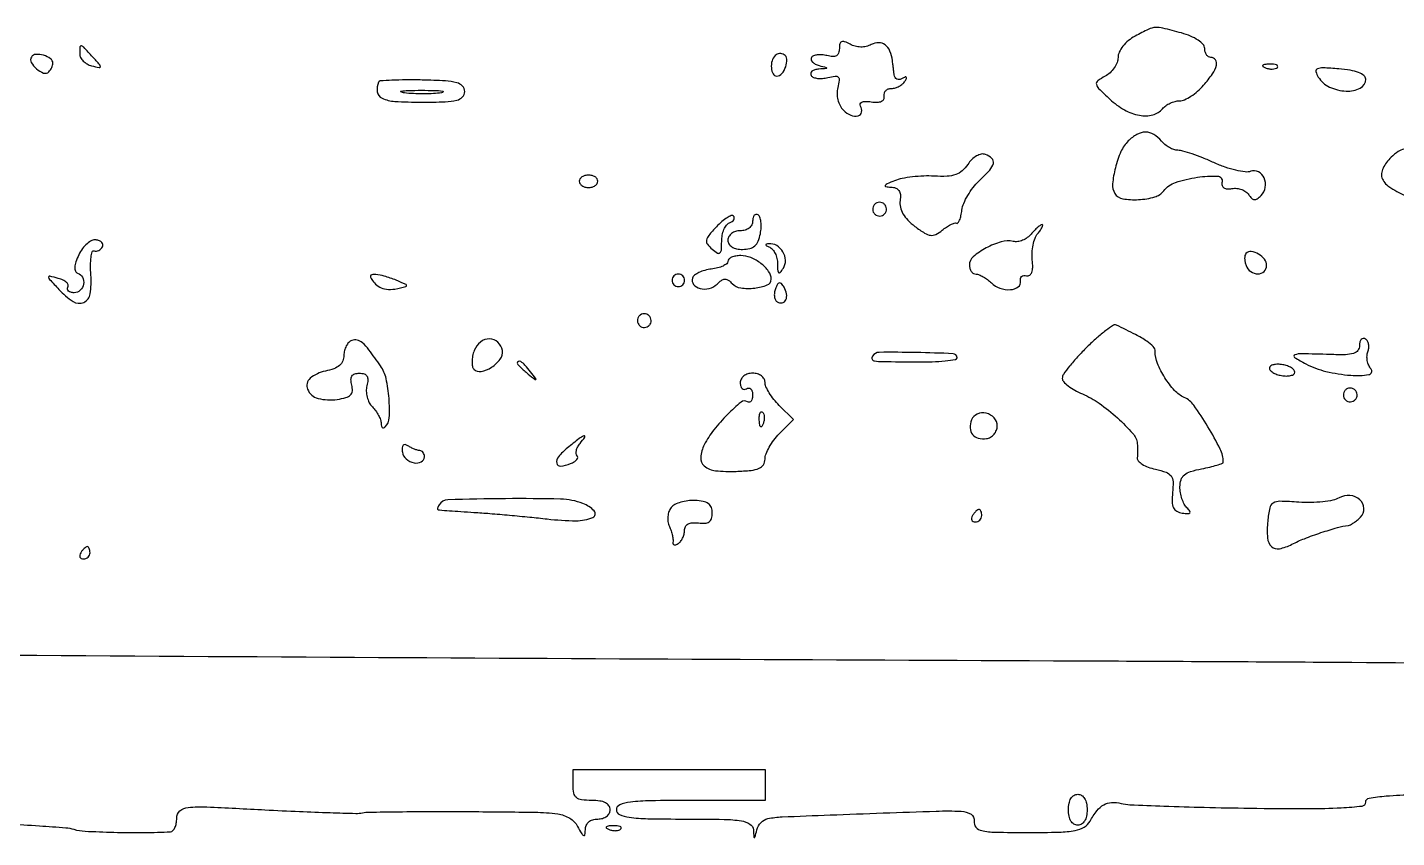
# Model space of a CAD drawing. Extents: x 0 to 5034, y 0 to 2560.
# Drawn here: x 3751.9 to 3973, y 324 to 454.9 of the extents above; entities that cross this region are included whole.
import ezdxf

# ---------------------------------------------------------------- set-up
doc = ezdxf.new("R2010")
doc.units = 0

msp = doc.modelspace()

# ---------------------------------------------------------------- linework, layer by layer
for points in [[(3930.75, 453.428025, 0.048643), (3929.686678, 452.709456, 0.050731), (3928.79865, 451.808057, 0.055926), (3928.197246, 450.858987, 0.113757), (3928, 450.003246, -0.092093), (3927.847428, 449.181914, -0.057601), (3927.392378, 448.312961, -0.05527), (3926.722591, 447.530412, -0.065358), (3925.931499, 446.963339, 0.032484), (3924.720877, 446.210497, 0.29528), (3924.503609, 445.658969, 0.149212), (3924.873588, 444.973951, 0.007966), (3926.681499, 443.243833, 0.05869), (3929.035895, 441.526358, 0.083923), (3931.463489, 440.652477, 0.106369), (3933.606576, 440.725064, 0.159398), (3935.178056, 441.714544, -0.066339), (3935.711009, 442.206667, -0.044478), (3936.430065, 442.622397, -0.044371), (3937.21404, 442.905576, -0.064575), (3937.942109, 443, 0.106165), (3938.744948, 443.17241, 0.037762), (3939.781244, 443.736609, 0.035422), (3940.86007, 444.54803, 0.034868), (3941.819665, 445.507606, 0.027925), (3943.243415, 447.342601, 0.086992), (3943.893871, 448.759088, 0.22068), (3943.740352, 449.615065, 0.244435), (3943, 450, -0.143799), (3942.618658, 450.111989, -0.09951), (3942.29375, 450.426818, -0.08394), (3942.074821, 450.897583, -0.067053), (3942, 451.452996, 0.191002), (3941.745164, 452.095761, 0.057289), (3940.925595, 452.788074, 0.047017), (3939.72027, 453.435644, 0.03205), (3938.25, 453.947419, 0.006659), (3935.243334, 454.73944, 0.078509), (3934.042863, 454.844817, 0.095415), (3932.94969, 454.554715, 0.011856)], [(3760.333333, 450.573047, 0.121805), (3760.477528, 449.989923, 0.074953), (3760.898914, 449.417359, 0.067721), (3761.522666, 448.941724, 0.065208), (3762.258713, 448.642596, 0.009756), (3763.475306, 448.349685, 0.441548), (3763.664631, 448.483379, 0.213849), (3763.568482, 448.797524, 0.0043), (3762.437059, 450.069549, 0.003713), (3761.001217, 451.632646, 0.14742), (3760.601568, 451.865547, 0.46146), (3760.376426, 451.701473, 0.019087)], [(3883, 451.433059, -0.082434), (3882.879729, 450.708521, -0.182531), (3882.528516, 450.283051, -0.14678), (3881.919604, 450.141665, -0.04815), (3881.000996, 450.289489, 0.042364), (3880.198178, 450.428207, 0.05212), (3879.438435, 450.414741, 0.061036), (3878.828469, 450.26302, 0.164334), (3878.488753, 449.981802, 0.205441), (3878.43607, 449.629237, 0.128779), (3878.643937, 449.260274, 0.086631), (3879.100335, 448.928375, 0.050233), (3879.737757, 448.691683, -0.002257), (3880.892344, 448.384937, -0.361541), (3880.96357, 448.283626, -0.369719), (3880.876754, 448.197491, -0.00229), (3879.690983, 448.116001, 0.051406), (3879.038026, 448.006095, 0.104465), (3878.577869, 447.767903, 0.16954), (3878.381346, 447.446703, 0.194075), (3878.441979, 447.09388, 0.163052), (3878.811175, 446.786702, 0.061442), (3879.471088, 446.619623, 0.05249), (3880.29223, 446.602902, 0.04284), (3881.158927, 446.751811, -0.029275), (3882.318821, 446.983609, -0.237162), (3882.817109, 446.814598, -0.234041), (3882.982776, 446.31176, -0.028567), (3882.746951, 445.14034, 0.066239), (3882.626031, 444.166164, 0.059496), (3882.755609, 443.156524, 0.060551), (3883.114905, 442.223124, 0.074385), (3883.669639, 441.473218, 0.09535), (3884.852751, 440.671992, 0.163352), (3886.02871, 440.576173, 0.295042), (3886.591121, 441.174518, 0.185645), (3886.407001, 442.150475, -0.215768), (3886.358958, 442.522139, -0.228899), (3886.607549, 442.790856, -0.097326), (3887.218829, 442.902216, -0.031435), (3888.140689, 442.831377, 0.038255), (3889.122311, 442.769384, 0.099662), (3889.810885, 442.917639, 0.169807), (3890.178171, 443.257846, 0.172852), (3890.25, 443.75, -0.116905), (3890.266848, 444.226311, -0.123907), (3890.496726, 444.632812, -0.114208), (3890.909968, 444.904822, -0.088911), (3891.440983, 445, 0.070406), (3892.045089, 445.085489, 0.052739), (3892.668275, 445.339137, 0.05336), (3893.216072, 445.712731, 0.078175), (3893.595492, 446.154508, 0.029004), (3893.843426, 446.613152, 0.315645), (3893.809017, 446.809017, 0.315645), (3893.613152, 446.843426, 0.029004), (3893.154508, 446.595492, -0.095433), (3892.702161, 446.423528, -0.151279), (3892.29422, 446.475736, -0.155717), (3891.995125, 446.746933, -0.102731), (3891.847686, 447.190983, 0.000485), (3891.780308, 447.765191, 0.000344), (3891.703654, 448.409226, 0.000347), (3891.62961, 449.024097, 0.000737), (3891.571255, 449.5, 0.068729), (3891.162014, 451.033879, 0.131603), (3890.386611, 452.033652, 0.163967), (3889.344509, 452.384068, 0.123304), (3888.163489, 452.087496, -0.064702), (3887.337719, 451.774623, -0.061731), (3886.44592, 451.676448, -0.061427), (3885.553047, 451.798961, -0.062869), (3884.724177, 452.134482, 0.03314), (3883.858597, 452.546165, 0.193373), (3883.363915, 452.544019, 0.247693), (3883.083122, 452.209847, 0.053352)], [(3752.543035, 450.069633, 0.269367), (3752.518775, 449.182228, 0.091316), (3753.363406, 448.139964, 0.093781), (3754.508009, 447.483672, 0.287284), (3755.342009, 447.675343, 0.047878), (3755.593848, 447.980654, 0.0376), (3755.806715, 448.353412, 0.03875), (3755.95262, 448.733824, 0.072321), (3756, 449.059678, 0.243814), (3755.616725, 449.798952, 0.082678), (3754.491654, 450.341344, 0.08299), (3753.254949, 450.488758, 0.247437)], [(3872.63948, 450.306147, 0.129546), (3872.135277, 449.441138, 0.086873), (3872.024079, 448.295693, 0.106073), (3872.304248, 447.34955, 0.274485), (3872.893011, 447, 0.223243), (3873.709738, 447.383783, 0.089221), (3874.332782, 448.48658, 0.092338), (3874.520017, 449.707762, 0.251406), (3874.095806, 450.440788, 0.085976), (3873.735573, 450.585524, 0.075821), (3873.331062, 450.609483, 0.077371), (3872.945359, 450.512383, 0.096382)], [(3951.8125, 448.316886, 0.051402), (3952.359369, 448.160852, 0.05415), (3952.916927, 448.123424, 0.060344), (3953.402231, 448.202593, 0.126455), (3953.729167, 448.395833, 0.296942), (3953.77538, 448.614691, 0.208169), (3953.592839, 448.799335, 0.077125), (3953.112848, 448.910055, 0.028489), (3952.416667, 448.921053, 0.018894), (3951.670344, 448.862007, 0.168741), (3951.37858, 448.720685, 0.470617), (3951.395823, 448.538436, 0.054073)], [(3960.337643, 446.830164, 0.144168), (3962.148987, 445.222247, 0.098892), (3964.83372, 444.558222, 0.127566), (3967.106264, 445.038886, 0.284471), (3968, 446.48264, 0.231835), (3967.716643, 447.060912, 0.073603), (3966.856453, 447.545021, 0.049283), (3965.493154, 447.918198, 0.02208), (3963.64716, 448.149306, 0.007935), (3961.109834, 448.313252, 0.107396), (3960.198937, 448.161277, 0.3738), (3959.966541, 447.71057, 0.079943)], [(3808.58889, 446, 0.142704), (3808.387311, 444.442406, 0.249951), (3809.148608, 443.429784, 0.094645), (3811.231605, 442.903346, 0.014706), (3815.5, 442.777778, 0.007496), (3819.363986, 442.835709, 0.052558), (3821.228504, 443.088963, 0.141697), (3822.146873, 443.616667, 0.194326), (3822.5, 444.490951, 0.192961), (3822.14918, 445.366147, 0.136563), (3821.229353, 445.913621, 0.052915), (3819.382432, 446.211104, 0.008091), (3815.653755, 446.352062, 0.006897), (3813.013633, 446.372687, 0.010953), (3810.754375, 446.309668, 0.005058), (3808.867459, 446.196491, 0.279068)], [(3818.767909, 444.285474, -0.024559), (3817.487453, 444.154945, -0.012695), (3815.878422, 444.111345, -0.01259), (3814.218327, 444.150328, -0.018638), (3812.767909, 444.275269, -0.069146), (3812.205163, 444.425738, -0.756877), (3812.222448, 444.564056, -0.031761), (3813.352754, 444.662864, -0.005499), (3815.5, 444.690131, -0.005888), (3817.655786, 444.668409, -0.025342), (3818.934948, 444.575472, -0.556092), (3819.000181, 444.434198, -0.212532)], [(3929.653143, 436.510286, 0.093082), (3928.475924, 434.788694, 0.041018), (3927.572999, 432.170961, 0.039624), (3927.122946, 429.564007, 0.162744), (3927.484921, 428.024399, 0.217462), (3928.75823, 427.173754, 0.054203), (3931.321512, 427.039291, 0.054104), (3933.925217, 427.470154, 0.164137), (3935.389757, 428.46667, -0.152427), (3937.263411, 429.805185, -0.042054), (3940.826859, 430.653587, -0.047427), (3944.059841, 430.831228, -0.464919), (3944.795001, 429.885004, 0.115089), (3944.805719, 429.33005, 0.186508), (3945.075417, 428.950075, 0.136445), (3945.610988, 428.77642, 0.053359), (3946.393521, 428.826795, -0.068657), (3947.178284, 428.853332, -0.062), (3947.970179, 428.670303, -0.065506), (3948.649481, 428.315092, -0.101495), (3949.10188, 427.835154, 0.054713), (3949.559327, 427.249245, 0.183602), (3949.993263, 427.047374, 0.170254), (3950.474076, 427.177861, 0.045812), (3951.091142, 427.691142, 0.154675), (3951.779136, 429.017571, 0.144431), (3951.602915, 430.538941, 0.173899), (3950.678496, 431.538126, 0.214789), (3949.424397, 431.609362, -0.123098), (3948.547296, 431.502317, -0.026874), (3947.037507, 431.772774, -0.026451), (3945.278092, 432.286101, -0.022677), (3943.48769, 433.005608, 0.01124), (3941.706531, 433.769152, 0.012965), (3939.974981, 434.414147, 0.012083), (3938.487477, 434.884872, 0.070697), (3937.677309, 435, -0.084046), (3937.038428, 435.108155, -0.043852), (3936.299976, 435.440625, -0.041984), (3935.58216, 435.926047, -0.049928), (3935, 436.5, 0.083806), (3933.767227, 437.561431, 0.136261), (3932.44554, 437.931173, 0.128037), (3931.062879, 437.574046, 0.069598)], [(3903.738616, 432.732855, -0.065652), (3902.831613, 431.692975, -0.096185), (3901.787396, 431.080242, -0.073995), (3900.389226, 430.809684, -0.025596), (3898.32759, 430.825673, 0.023838), (3896.623181, 430.844879, 0.019329), (3894.8, 430.707788, 0.019745), (3893.126428, 430.449389, 0.046929), (3891.919571, 430.093891, 0.008117), (3890.708517, 429.586872, 0.157781), (3890.4086, 429.320782, 0.534535), (3890.498494, 429.134533, 0.026102), (3891.312858, 429.063386, -0.080283), (3892.111669, 428.90547, -0.155109), (3892.619984, 428.508381, -0.133808), (3892.850835, 427.842744, -0.053463), (3892.812858, 426.87022, 0.093828), (3892.856017, 425.824636, 0.073433), (3893.27278, 424.765746, 0.061828), (3894.060682, 423.718623, 0.039519), (3895.203819, 422.709448, 0.019829), (3896.768394, 421.628493, 0.106655), (3897.734121, 421.273315, 0.153608), (3898.579737, 421.414046, 0.055802), (3899.607514, 422.089228, -0.025204), (3900.302062, 422.608867, -0.033692), (3900.983216, 423.003016, -0.035721), (3901.567095, 423.240162, -0.190994), (3901.903695, 423.218911, 0.353524), (3902.154127, 423.279964, 0.062935), (3902.414296, 423.727747, 0.044234), (3902.644999, 424.44247, 0.024509), (3902.804547, 425.345841, -0.067832), (3903.095299, 426.433285, -0.033056), (3903.737985, 427.721361, -0.03204), (3904.59609, 428.994811, -0.03992), (3905.554547, 430.051244, 0.018939), (3907.295271, 431.815326, 0.127062), (3907.86775, 432.893569, 0.271928), (3907.62787, 433.681026, 0.094701), (3906.580598, 434.330698, 0.144535), (3905.92775, 434.382595, 0.076254), (3905.160271, 434.09374, 0.064795), (3904.392166, 433.519948, 0.053465)], [(3972.092259, 433.871326, 0.046832), (3971.357869, 433.046025, 0.052372), (3970.820969, 432.12744, 0.059375), (3970.546092, 431.256376, 0.139258), (3970.606672, 430.582614, 0.152397), (3971.749943, 429.136211, 0.04177), (3974.307496, 427.68553, 0.041767), (3977.070403, 426.68016, 0.152536), (3978.911943, 426.748763, 0.069421), (3981.636666, 428.162416, 0.169146), (3982.930885, 429.981185, 0.325992), (3982.419819, 431.39478, 0.149505), (3980.440983, 432, -0.028568), (3979.492158, 432.054256, -0.059557), (3978.772813, 432.225127, -0.112605), (3978.387199, 432.475818, -0.343546), (3978.35562, 432.766389, 0.268553), (3978.36642, 433.140643, 0.072799), (3977.997914, 433.634328, 0.053151), (3977.341336, 434.163145, 0.032735), (3976.472765, 434.644872, 0.042087), (3975.166954, 435.131635, 0.112338), (3974.180257, 435.179973, 0.107527), (3973.243727, 434.796084, 0.036711)], [(3841, 430, 0.148195), (3841.115568, 429.618646, 0.098894), (3841.440625, 429.29375, 0.082425), (3841.926543, 429.074694, 0.064853), (3842.5, 429, 0.064853), (3843.073457, 429.074694, 0.082425), (3843.559375, 429.29375, 0.098894), (3843.884432, 429.618646, 0.148195), (3844, 430, 0.148195), (3843.884432, 430.381354, 0.098894), (3843.559375, 430.70625, 0.082425), (3843.073457, 430.925306, 0.064853), (3842.5, 431, 0.064853), (3841.926543, 430.925306, 0.082425), (3841.440625, 430.70625, 0.098894), (3841.115568, 430.381354, 0.148195)], [(3869, 423.559017, -0.12119), (3868.849885, 422.948774, -0.106973), (3868.429285, 422.444877, -0.093907), (3867.785022, 422.113668, -0.072022), (3867, 422, 0.072314), (3866.230589, 421.888136, 0.08892), (3865.583333, 421.5625, 0.10214), (3865.153209, 421.075754, 0.130775), (3865, 420.5, 0.13808), (3865.172126, 419.888602, 0.115567), (3865.647237, 419.407337, 0.089077), (3866.404399, 419.10137, 0.051633), (3867.383423, 419, 0.061068), (3868.531378, 419.140731, 0.120086), (3869.341038, 419.565338, 0.113886), (3869.891259, 420.332842, 0.05162), (3870.249313, 421.523867, 0.034573), (3870.370306, 422.529283, 0.043863), (3870.335701, 423.463549, 0.0501), (3870.16624, 424.204612, 0.174824), (3869.865891, 424.582884, 0.169554), (3869.537934, 424.655417, 0.189871), (3869.254355, 424.502872, 0.120385), (3869.062516, 424.117973, 0.055748)], [(3888.552786, 426.08541, 0.099038), (3888.401684, 425.679226, 0.097945), (3888.417584, 425.244476, 0.097945), (3888.597789, 424.848514, 0.099038), (3888.91459, 424.552786, 0.099038), (3889.320774, 424.401684, 0.097945), (3889.755524, 424.417584, 0.097945), (3890.151486, 424.597789, 0.099038), (3890.447214, 424.91459, 0.099038), (3890.598316, 425.320774, 0.097945), (3890.582416, 425.755524, 0.097945), (3890.402211, 426.151486, 0.099038), (3890.08541, 426.447214, 0.099038), (3889.679226, 426.598316, 0.097945), (3889.244476, 426.582416, 0.097945), (3888.848514, 426.402211, 0.099038)], [(3863.137298, 422.646148, 0.016852), (3861.923518, 421.2636, 0.126554), (3861.559363, 420.479981, 0.209807), (3861.714835, 419.817072, 0.05859), (3862.466689, 419.027646, 0.032506), (3863.312239, 418.41407, 0.323961), (3863.724324, 418.440411, 0.207127), (3863.955568, 418.893513, 0.015857), (3864, 420.294222, -0.045968), (3864.092539, 421.298666, -0.053242), (3864.367188, 422.218608, -0.061183), (3864.770795, 422.925616, -0.147771), (3865.25, 423.279762, 0.059783), (3865.686023, 423.49712, 0.108675), (3865.962617, 423.780985, 0.156133), (3866.038371, 424.082491, 0.171048), (3865.92061, 424.359152, 0.303255), (3865.552371, 424.44953, 0.050919), (3864.864014, 424.117054, 0.0411), (3864.02389, 423.499525, 0.025153)], [(3913.964406, 421.457111, -0.065795), (3913.356265, 420.894339, -0.056687), (3912.592425, 420.475048, -0.059325), (3911.795691, 420.254329, -0.094757), (3911.091961, 420.280527, 0.127438), (3909.145828, 420.227288, 0.052977), (3906.692501, 419.228245, 0.053048), (3904.619717, 417.81454, 0.220009), (3904, 416.47432, 0.07099), (3904.080402, 415.910888, 0.086453), (3904.314732, 415.433081, 0.100281), (3904.662851, 415.113642, 0.13648), (3905.071429, 415, -0.094692), (3905.580926, 414.902636, -0.034906), (3906.243399, 414.584726, -0.033076), (3906.936528, 414.127296, -0.033997), (3907.556556, 413.586301, 0.114918), (3908.940967, 412.724953, 0.09802), (3910.648807, 412.497645, 0.143358), (3911.900525, 412.951543, 0.29795), (3912.25, 413.882837, -0.112764), (3912.251796, 414.288735, -0.156757), (3912.437411, 414.598396, -0.142701), (3912.78504, 414.7605, -0.088213), (3913.239059, 414.75, 0.198744), (3913.739212, 414.847893, 0.161056), (3914.079695, 415.281413, 0.085451), (3914.225207, 416.100044, 0.029569), (3914.160555, 417.302946, -0.042485), (3914.127646, 418.482326, -0.036996), (3914.289055, 419.707598, -0.038762), (3914.605602, 420.798463, -0.083396), (3915.043941, 421.552946, 0.019325), (3915.47003, 422.108718, 0.04111), (3915.745236, 422.574928, 0.075652), (3915.841899, 422.887335, 0.458575), (3915.744889, 423, 0.157987), (3915.478247, 422.913591, 0.021819), (3915.015622, 422.546776, 0.023242), (3914.491315, 422.047945, 0.017775)], [(3760.196453, 418.136535, 0.02572), (3759.722063, 416.980835, 0.066332), (3759.538258, 416.099519, 0.114654), (3759.63203, 415.500066, 0.219833), (3759.979352, 415.173549, -0.192836), (3760.786633, 414.489788, -0.165255), (3760.964613, 413.383449, -0.163957), (3760.431596, 412.391481, -0.19043), (3759.440983, 412, -0.057279), (3758.88311, 412.064119, -0.123316), (3758.500835, 412.260354, -0.190626), (3758.351835, 412.550501, -0.164268), (3758.429736, 412.88631, 0.229328), (3758.469008, 413.267308, 0.119833), (3758.19877, 413.673832, 0.078105), (3757.640295, 414.047519, 0.044536), (3756.874263, 414.32263, 0.009085), (3755.492958, 414.657158, 0.495871), (3755.315304, 414.507146, 0.174723), (3755.463683, 414.153316, 0.00279), (3756.965648, 412.536566, 0.057534), (3759.275907, 410.584069, 0.2579), (3760.978888, 410.444238, 0.254031), (3762.022104, 411.815429, 0.05629), (3762.145431, 414.8676, -0.018152), (3762.088677, 416.453235, -0.033339), (3762.175373, 417.74189, -0.041897), (3762.369789, 418.621315, -0.420211), (3762.671645, 418.776118, 0.10929), (3763.025839, 418.739136, 0.082256), (3763.403546, 418.846857, 0.077404), (3763.746626, 419.079793, 0.078895), (3764, 419.404671, 0.164048), (3764.065722, 419.766448, 0.149906), (3763.902836, 420.109683, 0.108772), (3763.51679, 420.381466, 0.062832), (3762.967101, 420.534323, 0.150635), (3762.28981, 420.429678, 0.065359), (3761.520903, 419.922778, 0.056284), (3760.783516, 419.123215, 0.047932)], [(3865, 417.066422, -0.229158), (3864.815753, 416.685525, -0.058135), (3864.214841, 416.314134, -0.047385), (3863.350747, 416.005802, -0.032564), (3862.327119, 415.816422, 0.037119), (3861.276994, 415.612243, 0.044206), (3860.33089, 415.261954, 0.049824), (3859.611707, 414.828392, 0.154189), (3859.284855, 414.373207, 0.251907), (3859.468181, 413.346914, 0.16599), (3860.499759, 412.683512, 0.122082), (3861.996374, 412.684163, 0.136336), (3863.249512, 413.392369, -0.042236), (3863.960296, 413.992241, -0.146869), (3864.523731, 414.182026, -0.160938), (3865.066763, 414.022404, -0.053653), (3865.701992, 413.473935, 0.17476), (3867.069991, 412.773159, 0.060143), (3869.327472, 412.756808, 0.06415), (3871.361841, 413.256859, 0.309788), (3872, 414.188006, 0.16024), (3871.586888, 415.443947, 0.069335), (3870.341945, 416.71758, 0.06592), (3868.695445, 417.674986, 0.099082), (3867.071429, 418, 0.043127), (3866.278431, 417.931473, 0.062839), (3865.608482, 417.725762, 0.082443), (3865.154769, 417.423325, 0.207488)], [(3871.75, 419.337719, -0.124997), (3872.229818, 418.986233, -0.061944), (3872.637311, 418.345038, -0.055672), (3872.916578, 417.532813, -0.053268), (3873.015313, 416.666667, 0.012037), (3873.050397, 415.540365, 0.222774), (3873.215012, 415.234402, 0.407904), (3873.4684, 415.269025, 0.024116), (3873.95811, 415.966462, 0.153659), (3874.294316, 417.235313, 0.122259), (3873.888181, 418.600148, 0.122875), (3872.893292, 419.611768, 0.156027), (3871.627555, 419.921053, 0.038264), (3871.212084, 419.859793, 0.409541), (3871.128562, 419.729631, 0.227742), (3871.258149, 419.560836, 0.021172)], [(3948.666667, 418.333333, 0.144015), (3948.501764, 418.031003, 0.054566), (3948.451219, 417.547916, 0.048251), (3948.50911, 416.977847, 0.042219), (3948.67589, 416.402234, 0.146107), (3949.439177, 415.411751, 0.156585), (3950.599389, 415.035721, 0.194016), (3951.589618, 415.431801, 0.20454), (3952, 416.393011, 0.166945), (3951.654412, 417.3992, 0.095783), (3950.677776, 418.252558, 0.104344), (3949.524198, 418.633838, 0.228002)], [(3807.921243, 413.594896, 0.098301), (3808.778447, 412.898727, 0.09234), (3809.855688, 412.563172, 0.069717), (3811.231728, 412.592619, 0.031251), (3813, 412.993774, 0.680986), (3813.027711, 413.302469, 0.02161), (3811.433121, 414.017268, 0.021035), (3809.512929, 414.688169, 0.060801), (3808.127555, 414.929715, 0.048922), (3807.494745, 414.900205, 0.329471), (3807.284809, 414.692146, 0.192893), (3807.37192, 414.316309, 0.020969)], [(3856, 414, 0.099038), (3856.076342, 413.618362, 0.097945), (3856.29375, 413.29375, 0.097945), (3856.618362, 413.076342, 0.099038), (3857, 413, 0.099038), (3857.381638, 413.076342, 0.097945), (3857.70625, 413.29375, 0.097945), (3857.923658, 413.618362, 0.099038), (3858, 414, 0.099038), (3857.923658, 414.381638, 0.097945), (3857.70625, 414.70625, 0.097945), (3857.381638, 414.923658, 0.099038), (3857, 415, 0.099038), (3856.618362, 414.923658, 0.097945), (3856.29375, 414.70625, 0.097945), (3856.076342, 414.381638, 0.099038)], [(3872.682837, 412.615871, 0.058511), (3872.521214, 411.981629, 0.067768), (3872.522896, 411.358823, 0.078711), (3872.680128, 410.841624, 0.142196), (3872.974576, 410.515713, 0.191013), (3873.771326, 410.37394, 0.23802), (3874.353794, 410.834197, 0.152732), (3874.482104, 411.803525, 0.095806), (3874.07318, 412.881592, 0.03936), (3873.644526, 413.466726, 0.268353), (3873.319611, 413.580022, 0.227867), (3873.0198, 413.35823, 0.029854)], [(3850.552786, 408.08541, 0.099038), (3850.401684, 407.679226, 0.097945), (3850.417584, 407.244476, 0.097945), (3850.597789, 406.848514, 0.099038), (3850.91459, 406.552786, 0.099038), (3851.320774, 406.401684, 0.097945), (3851.755524, 406.417584, 0.097945), (3852.151486, 406.597789, 0.099038), (3852.447214, 406.91459, 0.099038), (3852.598316, 407.320774, 0.097945), (3852.582416, 407.755524, 0.097945), (3852.402211, 408.151486, 0.099038), (3852.08541, 408.447214, 0.099038), (3851.679226, 408.598316, 0.097945), (3851.244476, 408.582416, 0.097945), (3850.848514, 408.402211, 0.099038)], [(3922.988763, 403.221955, 0.013544), (3921.461067, 401.641059, 0.018232), (3920.171699, 400.124909, 0.015463), (3919.20212, 398.815447, 0.15278), (3919, 398.169413, 0.18985), (3919.208706, 397.639566, 0.040409), (3919.954688, 396.959029, 0.036918), (3921.005627, 396.262986, 0.027844), (3922.25, 395.65342, -0.054067), (3924.959001, 394.14573, -0.030144), (3927.907418, 391.780148, -0.026871), (3930.3794, 389.284538, -0.156489), (3931.118483, 387.613636, -0.018569), (3931.153697, 387.103058, -0.010605), (3931.1602, 386.484855, -0.010582), (3931.140346, 385.86175, -0.017244), (3931.094121, 385.334806, 0.223588), (3931.257129, 384.839525, 0.063542), (3931.90089, 384.312534, 0.050773), (3932.868387, 383.836058, 0.035003), (3934.041161, 383.49096, -0.030595), (3935.7555, 383.002863, -0.149569), (3936.55761, 382.411272, -0.153651), (3936.879709, 381.481418, -0.032833), (3936.815523, 379.752063, 0.028676), (3936.74564, 378.214034, 0.107071), (3936.96066, 377.27569, 0.158916), (3937.486596, 376.715404, 0.089181), (3938.380699, 376.415211, 0.019839), (3939.279626, 376.319242, 0.233321), (3939.595571, 376.449761, 0.356511), (3939.605398, 376.725141, 0.034048), (3939.130699, 377.269301, -0.077783), (3938.69692, 377.864058, -0.038155), (3938.332143, 378.730172, -0.036672), (3938.08335, 379.708468, -0.043959), (3938, 380.654687, -0.078509), (3938.181384, 381.802754, -0.141833), (3938.710885, 382.584787, -0.100091), (3939.725132, 383.131409, -0.027345), (3941.5, 383.565978, 0.011476), (3942.841617, 383.849686, 0.018304), (3943.971875, 384.160004, 0.012723), (3944.859415, 384.46401, 0.313546), (3945, 384.666155, 0.116998), (3944.507867, 386.740534, 0.019348), (3942.506862, 390.363929, 0.018597), (3940.238505, 393.822803, 0.132101), (3938.706135, 395.088759, -0.100201), (3937.126855, 396.23428, -0.044935), (3935.560411, 398.279014, -0.044915), (3934.379473, 400.58022, -0.096389), (3934, 402.530385, 0.195011), (3933.691527, 403.29122, 0.051382), (3932.664746, 404.152121, 0.030089), (3930.847698, 405.228792, 0.007418), (3927.738763, 406.768806, 0.261707), (3927.259742, 406.736738, 0.015654), (3926.02944, 405.876705, 0.020239), (3924.572463, 404.69401, 0.013273)], [(3804.25, 404.301633, 0.118089), (3803.771724, 403.97894, 0.066016), (3803.367188, 403.400532, 0.060078), (3803.093123, 402.669016, 0.059684), (3803, 401.891667, -0.101586), (3802.813225, 400.981863, -0.11626), (3802.286481, 400.269102, -0.088285), (3801.366696, 399.734172, -0.038333), (3800, 399.35, 0.125534), (3797.561351, 398.180537, 0.328116), (3797.125773, 396.398937, 0.235776), (3798.818238, 394.934209, 0.099331), (3801.904633, 394.772695, 0.030506), (3803.320411, 395.069609, 0.128161), (3804.067107, 395.499768, 0.185515), (3804.358607, 396.14153, 0.078982), (3804.264626, 397.096072, -0.054626), (3804.13648, 397.963713, -0.154476), (3804.297362, 398.547198, -0.175706), (3804.745741, 398.886197, -0.075016), (3805.5, 399, -0.07538), (3806.26965, 398.883304, -0.184867), (3806.712294, 398.53509, -0.152515), (3806.858984, 397.924925, -0.047288), (3806.705651, 396.982409, 0.072758), (3806.608398, 396.106026, 0.05441), (3806.7475, 395.14301, 0.054902), (3807.08821, 394.242916, 0.078623), (3807.589019, 393.553838, -0.038934), (3808.128968, 392.922549, -0.035097), (3808.585524, 392.193642, -0.036874), (3808.900753, 391.479518, -0.085704), (3809, 390.904762, 0.05412), (3809.046588, 390.475611, 0.162894), (3809.195833, 390.22619, 0.25729), (3809.413581, 390.180923, 0.122282), (3809.666667, 390.333333, 0.18552), (3810.323087, 391.809069, 0.031948), (3810.285001, 394.927035, 0.034873), (3809.815882, 398.12161, 0.09928), (3808.916667, 400.171237, 0.007133), (3807.024098, 402.791013, 0.051647), (3805.97376, 403.934232, 0.126187), (3805.138508, 404.362161, 0.146248)], [(3824.042868, 402.670559, 0.041314), (3823.782058, 401.777777, 0.046649), (3823.685442, 400.890076, 0.052347), (3823.753235, 400.133923, 0.14041), (3823.99712, 399.657359, 0.259353), (3825.175572, 399.278221, 0.096063), (3826.845838, 399.960491, 0.08901), (3828.233438, 401.271139, 0.198052), (3828.580044, 402.655586, 0.167216), (3827.879388, 404.011022, 0.19207), (3826.535285, 404.552271, 0.169292), (3825.052672, 404.040951, 0.134931)], [(3967, 403.484878, -0.162717), (3966.736245, 402.695864, -0.157644), (3966.047832, 402.211773, -0.07028), (3964.712367, 401.996494, -0.013451), (3962.25, 402.014722, 0.002743), (3957.614849, 402.148324, 0.097488), (3956.557845, 401.965758, 0.61724), (3956.516929, 401.555492, 0.020864), (3958.32624, 400.513589, 0.061788), (3961.57502, 399.300606, 0.038672), (3965.589706, 398.666663, 0.057927), (3968.50983, 398.773054, 0.583025), (3968.853129, 399.676968, -0.07264), (3968.483384, 400.283165, -0.055453), (3968.259492, 401.02833, -0.056173), (3968.206774, 401.792712, -0.080936), (3968.34445, 402.45524, 0.066144), (3968.490109, 403.065469, 0.071976), (3968.464822, 403.67461, 0.080917), (3968.278798, 404.189531, 0.127958), (3967.956326, 404.526992, 0.157764), (3967.59382, 404.615944, 0.191277), (3967.280921, 404.464676, 0.127073), (3967.069374, 404.067786, 0.059298)], [(3831, 400.622445, 0.184603), (3831.08115, 400.410139, 0.013803), (3831.514062, 399.952641, 0.017649), (3832.079598, 399.425681, 0.012436), (3832.75, 398.872445, 0.001576), (3833.879507, 397.99236, 0.377591), (3834, 398, 0.377591), (3834.00764, 398.120493, 0.001576), (3833.127555, 399.25, 0.017685), (3832.23668, 400.306759, 0.065617), (3831.573889, 400.869516, 0.241985), (3831.193395, 400.90695, 0.307699)], [(3888.344738, 401.75, 0.243578), (3888.30826, 401.264511, 0.266162), (3888.682283, 400.981545, 0.028863), (3889.99526, 400.889874, 0.000862), (3895.5, 400.833333, 0.010313), (3897.992205, 400.863436, 0.017076), (3900.090768, 401.003937, 0.011134), (3901.756836, 401.210355, 0.372009), (3902.000486, 401.492126, 0.402119), (3901.364302, 402.156159, 0.005817), (3895.392897, 402.338435, 0.006558), (3889.451088, 402.372699, 0.258167)], [(3952.512243, 400.01981, 0.241489), (3952.484873, 399.676994, 0.114793), (3952.750262, 399.307462, 0.074084), (3953.284046, 398.964199, 0.041978), (3954.010251, 398.70757, 0.040656), (3954.807057, 398.56709, 0.050754), (3955.557968, 398.573231, 0.059493), (3956.158763, 398.712916, 0.169067), (3956.487757, 398.98019, 0.241489), (3956.515127, 399.323006, 0.114793), (3956.249738, 399.692538, 0.074084), (3955.715954, 400.035801, 0.041978), (3954.989749, 400.29243, 0.040656), (3954.192943, 400.43291, 0.050754), (3953.442032, 400.426769, 0.059493), (3952.841237, 400.287084, 0.169067)], [(3867, 397.440983, 0.066118), (3867.073267, 396.889346, 0.138808), (3867.29375, 396.521475, 0.191142), (3867.620352, 396.392057, 0.139169), (3868, 396.5, -0.146489), (3868.379403, 396.602013, -0.191582), (3868.70625, 396.461189, -0.134005), (3868.927049, 396.074636, -0.063222), (3869, 395.5, -0.052083), (3868.939126, 394.917194, -0.113081), (3868.751201, 394.51103, -0.186999), (3868.473555, 394.34365, -0.183613), (3868.153025, 394.405425, 0.321583), (3867.128954, 394.334958, 0.023577), (3864.921632, 392.327048, 0.030464), (3862.726248, 389.847139, 0.047583), (3861.191962, 387.446118, 0.098416), (3860.613963, 385.415582, 0.243147), (3861.193894, 384.028156, 0.149325), (3863.007746, 383.258318, 0.035697), (3866.318257, 383.147184, 0.014812), (3868.757289, 383.311893, 0.075431), (3870.072305, 383.644348, 0.156577), (3870.747236, 384.223102, 0.138713), (3871, 385.11668, -0.093101), (3871.159406, 385.965348, -0.03529), (3871.67713, 387.0597, -0.033447), (3872.423003, 388.199867, -0.034819), (3873.305122, 389.214213), (3875.610244, 391.519335), (3873.305122, 393.794943, -0.029169), (3872.422923, 394.773775, -0.030732), (3871.67713, 395.832355, -0.032303), (3871.153918, 396.818667, -0.106183), (3871, 397.535276, 0.135463), (3870.845844, 398.093835, 0.100362), (3870.4125, 398.569737, 0.086801), (3869.764303, 398.890038, 0.071567), (3869, 399, 0.072022), (3868.214978, 398.886332, 0.093907), (3867.570715, 398.555123, 0.106973), (3867.150115, 398.051226, 0.12119)], [(3964.552786, 396.08541, 0.099038), (3964.401684, 395.679226, 0.097945), (3964.417584, 395.244476, 0.097945), (3964.597789, 394.848514, 0.099038), (3964.91459, 394.552786, 0.099038), (3965.320774, 394.401684, 0.097945), (3965.755524, 394.417584, 0.097945), (3966.151486, 394.597789, 0.099038), (3966.447214, 394.91459, 0.099038), (3966.598316, 395.320774, 0.097945), (3966.582416, 395.755524, 0.097945), (3966.402211, 396.151486, 0.099038), (3966.08541, 396.447214, 0.099038), (3965.679226, 396.598316, 0.097945), (3965.244476, 396.582416, 0.097945), (3964.848514, 396.402211, 0.099038)], [(3870.683114, 390.8125, -0.054073), (3870.461564, 390.395823, -0.470617), (3870.279315, 390.37858, -0.168741), (3870.137993, 390.670344, -0.018894), (3870.078947, 391.416667, -0.028489), (3870.089945, 392.112848, -0.077125), (3870.200665, 392.592839, -0.208169), (3870.385309, 392.77538, -0.296942), (3870.604167, 392.729167, -0.126455), (3870.797407, 392.402231, -0.060344), (3870.876576, 391.916927, -0.05415), (3870.839148, 391.359369, -0.051402)], [(3904.349532, 391.468482, 0.09845), (3904.124197, 390.15688, 0.162408), (3904.504154, 389.109915, 0.16343), (3905.434148, 388.505035, 0.09993), (3906.753971, 388.434396, 0.096844), (3907.420721, 388.669361, 0.084486), (3907.987104, 389.146876, 0.083671), (3908.367849, 389.789611, 0.092222), (3908.5, 390.5, 0.188601), (3907.999773, 391.778975, 0.150089), (3906.708741, 392.530557, 0.157445), (3905.264397, 392.410275, 0.205047)], [(3812.433114, 386.254763, 0.181578), (3813.03642, 385.163348, 0.125162), (3814.316778, 384.532891, 0.169014), (3815.493263, 384.68232, 0.28474), (3816, 385.5, 0.073145), (3815.94363, 385.883267, 0.086253), (3815.779687, 386.210748, 0.098296), (3815.536062, 386.43258, 0.131305), (3815.25, 386.515313, -0.065573), (3814.882319, 386.571399, -0.023405), (3814.378912, 386.743341, -0.022752), (3813.837806, 386.985913, -0.024934), (3813.337785, 387.270076, 0.088328), (3812.862712, 387.465604, 0.270633), (3812.544142, 387.362024, 0.178028), (3812.389263, 386.969101, 0.042234)], [(3839.108337, 386.941727, 0.039887), (3837.630074, 385.496367, 0.230981), (3837.354333, 384.471893, 0.390954), (3837.985879, 384.007201, 0.063935), (3839.6, 384.4, 0.044274), (3840.200689, 384.693803, 0.085243), (3840.604548, 385.043369, 0.141445), (3840.752562, 385.387457, 0.231668), (3840.651804, 385.681529, -0.177037), (3840.492507, 386.024375, -0.080783), (3840.530892, 386.523826, -0.064926), (3840.751854, 387.097617, -0.048905), (3841.131121, 387.657991, 0.027362), (3841.902246, 388.697997, 0.719366), (3841.757409, 388.88312, 0.082048), (3840.963225, 388.44507, 0.006658)], [(3818.354012, 377.75, 0.031501), (3818.195111, 377.458283, 0.059169), (3818.111403, 377.203635, 0.096794), (3818.11025, 377.023566, 0.310027), (3818.190983, 376.943227, 0.027527), (3818.427373, 376.913126, 0.00031), (3820.024851, 376.799524, 0.000959), (3821.869713, 376.673034, 0.000625), (3824, 376.53375, -0.004283), (3826.559673, 376.347575, -0.002243), (3829.742175, 376.074299, -0.002231), (3833.0027, 375.764911, -0.00342), (3835.824426, 375.464949, 0.025237), (3840.469616, 375.175256, 0.105638), (3843.198984, 375.724764, 0.520709), (3843.409188, 376.753957, 0.112671), (3841.590759, 377.965494, 0.085059), (3837.998224, 378.669877, 0.008295), (3829.116337, 378.73485, 0.004309), (3819.790035, 378.567975, 0.250696)], [(3855.832513, 377.298191, 0.089786), (3855.48306, 376.678744, 0.060253), (3855.309831, 375.882352, 0.058157), (3855.328788, 375.0347, 0.068507), (3855.546883, 374.262735, -0.023304), (3855.828334, 373.527383, -0.023951), (3856.03723, 372.775657, -0.024558), (3856.154403, 372.109254, -0.086218), (3856.133982, 371.67567, 0.142103), (3856.150385, 371.416649, 0.255874), (3856.305388, 371.279533, 0.145559), (3856.59408, 371.29857, 0.049701), (3856.975223, 371.484687, 0.089584), (3857.367576, 371.837414, 0.053233), (3857.698972, 372.373742, 0.051043), (3857.923989, 372.999656, 0.060854), (3858, 373.621875, -0.12126), (3858.152934, 374.243203, -0.150946), (3858.570213, 374.663064, -0.110097), (3859.268213, 374.855895, -0.0473), (3860.239054, 374.812858, 0.047089), (3861.301551, 374.765311, 0.143139), (3861.977765, 374.999756, 0.167536), (3862.358486, 375.532226, 0.070872), (3862.489054, 376.412639, 0.090616), (3862.330298, 377.310461, 0.147443), (3861.866353, 377.922617, 0.109503), (3861.024856, 378.289715, 0.037385), (3859.694389, 378.448095, 0.042346), (3858.542836, 378.400977, 0.040989), (3857.402649, 378.160973, 0.043941), (3856.43637, 377.778135, 0.103624)], [(3963.700219, 378.865834, -0.079978), (3962.698673, 378.492987, -0.022626), (3961.048434, 378.241018, -0.022184), (3959.131678, 378.122197, -0.021785), (3957.200219, 378.172451, 0.010836), (3954.134282, 378.319432, 0.14395), (3953.052864, 378.032095, 0.208806), (3952.493639, 377.237834, 0.026621), (3952.177158, 375.122842, 0.039887), (3952.134737, 372.399434, 0.187762), (3952.782338, 371.007114, 0.248104), (3954.055634, 370.643938, 0.067612), (3956.090367, 371.371858, -0.026558), (3958.094709, 372.280136, -0.012407), (3960.775828, 373.251406, -0.011936), (3963.419388, 374.065894, -0.039783), (3965.2, 374.418467, 0.09676), (3965.55115, 374.530514, 0.024533), (3966.063661, 374.845335, 0.024089), (3966.624463, 375.269957, 0.022293), (3967.157143, 375.757143, 0.207521), (3967.714385, 377.167979, 0.204095), (3967.070015, 378.552021, 0.163028), (3965.460171, 379.250172, 0.151641)], [(3904.5, 376, 0.082592), (3904.343488, 375.6179, 0.161196), (3904.3746, 375.29375, 0.182303), (3904.586039, 375.078288, 0.108972), (3904.940983, 375, 0.093332), (3905.345238, 375.076123, 0.09642), (3905.688914, 375.29375, 0.099167), (3905.918938, 375.618444, 0.105053), (3906, 376, 0.042167), (3905.967655, 376.382849, 0.061769), (3905.870461, 376.70625, 0.081139), (3905.727648, 376.92554, 0.210953), (3905.559017, 377, 0.151918), (3905.34829, 376.934461, 0.038439), (3905.066025, 376.70625, 0.035638), (3904.768994, 376.382774, 0.029505)], [(3760.5, 370, 0.082592), (3760.343488, 369.6179, 0.161196), (3760.3746, 369.29375, 0.182303), (3760.586039, 369.078288, 0.108972), (3760.940983, 369, 0.093332), (3761.345238, 369.076123, 0.09642), (3761.688914, 369.29375, 0.099167), (3761.918938, 369.618444, 0.105053), (3762, 370, 0.042167), (3761.967655, 370.382849, 0.061769), (3761.870461, 370.70625, 0.081139), (3761.727648, 370.92554, 0.210953), (3761.559017, 371, 0.151918), (3761.34829, 370.934461, 0.038439), (3761.066025, 370.70625, 0.035638), (3760.768994, 370.382774, 0.029505)], [(3923, 328.5, -0.04716), (3922.90137, 327.456621, -0.088208), (3922.6, 326.666667, -0.118484), (3922.11998, 326.177821, -0.140575), (3921.5, 326, -0.140575), (3920.88002, 326.177821, -0.118484), (3920.4, 326.666667, -0.088208), (3920.09863, 327.456621, -0.04716), (3920, 328.5, -0.04716), (3920.09863, 329.543379, -0.088208), (3920.4, 330.333333, -0.118484), (3920.88002, 330.822179, -0.140575), (3921.5, 331, -0.140575), (3922.11998, 330.822179, -0.118484), (3922.6, 330.333333, -0.088208), (3922.90137, 329.543379, -0.04716)], [(3845.8125, 325.316886, 0.051402), (3846.359369, 325.160852, 0.05415), (3846.916927, 325.123424, 0.060344), (3847.402231, 325.202593, 0.126455), (3847.729167, 325.395833, 0.296942), (3847.77538, 325.614691, 0.208169), (3847.592839, 325.799335, 0.077125), (3847.112848, 325.910055, 0.028489), (3846.416667, 325.921053, 0.018894), (3845.670344, 325.862007, 0.168741), (3845.37858, 325.720685, 0.470617), (3845.395823, 325.538436, 0.054073)]]:
    msp.add_lwpolyline(points, format="xyb", close=True)
for points in [[(4000.8875, 351.981265, 0.000779), (3963.43663, 352.278954, 0.000556), (3921.5, 352.500336, -0.000436), (3796.896342, 353.12821, -0.000416), (3670.359247, 353.981403, -0.000353)], [(3748.757724, 326.209881, -0.00445), (3753.82649, 325.910347, -0.002847), (3758.076227, 325.596913, -0.053712), (3759.38776, 325.349252, 0.061683), (3761.190296, 325.038449, 0.005404), (3765.83308, 324.867843, 0.007782), (3770.786477, 324.816522, 0.012575), (3775, 324.944444, 0.194131), (3775.382426, 325.124012, 0.07989), (3775.70625, 325.608834, 0.062598), (3775.926386, 326.30955, 0.044871), (3776, 327.128183, -0.212249), (3776.524066, 328.307124, -0.161076), (3777.834149, 328.884034, -0.035299), (3780.851823, 328.958987, -0.001966), (3790.25, 328.491803, 0.00234), (3795.818606, 328.219156, 0.003359), (3800.754688, 328.033843, 0.001812), (3804.929208, 327.920337, 0.051942), (3806, 328.006432, -0.042043), (3807.088081, 328.115589, -0.001203), (3811.759375, 328.178859, -0.002431), (3817.260591, 328.213382, -0.00167), (3823.5, 328.201358, -0.002187), (3833.843724, 328.101625, -0.030993), (3837.532972, 327.820762, -0.100527), (3839.464315, 327.141199, -0.136022), (3840.735258, 325.808546, 0.00902), (3841.395447, 324.626502, 0.157068), (3841.719193, 324.335719, 0.499476), (3841.926595, 324.450708, 0.032431), (3841.985258, 325.25, -0.096257), (3842.131592, 325.970606, -0.116354), (3842.533856, 326.529407, -0.10717), (3843.173159, 326.880045, -0.07216), (3844, 327, 0.072314), (3844.769411, 327.111864, 0.08892), (3845.416667, 327.4375, 0.10214), (3845.846791, 327.924246, 0.130775), (3846, 328.5, 0.152103), (3845.797909, 329.148955, 0.12651), (3845.25, 329.625, 0.082504), (3844.322075, 329.911037, 0.033607), (3843, 330, -0.030103), (3841.386401, 330.097235, -0.144586), (3840.55, 330.458333, -0.173074), (3840.126572, 331.175563, -0.047675), (3840, 332.5), (3840, 335), (3855.5, 335), (3871, 335), (3871, 332.5), (3871, 330), (3859, 330, 0.004073), (3852.489921, 329.946969, 0.027022), (3849.25, 329.71875, 0.062466), (3847.533206, 329.281981, 0.308488), (3847, 328.5, 0.298365), (3847.507104, 327.725845, 0.06897), (3849.083333, 327.284091, 0.029335), (3852.070071, 327.054031, 0.004556), (3858, 327, -0.00397), (3864.377415, 326.949367, -0.035082), (3867.181383, 326.707591, -0.10363), (3868.564615, 326.182715, -0.238211), (3869.116001, 325.25, 0.002113), (3869.198801, 324.076061, 0.392517), (3869.280763, 324, 0.339035), (3869.377121, 324.073823, 0.001923), (3869.689326, 325.25, -0.124927), (3870.351094, 326.449424, -0.155292), (3871.457371, 327.068128, -0.039402), (3873.757761, 327.352614, -0.00189), (3881.5, 327.666361, -0.000562), (3898.628617, 328.276368, -0.019364), (3902.671279, 328.259188, -0.130411), (3904.266314, 327.761707, -0.297219), (3904.77068, 326.665719, 0.212387), (3905.041991, 325.69314, 0.169638), (3905.982646, 325.124004, 0.047352), (3908.152142, 324.876903, 0.00451), (3913.491365, 324.82481, 0.006312), (3918.502373, 324.884375, 0.039246), (3921.056467, 325.148279, 0.085524), (3922.549404, 325.696706, 0.13758), (3923.491365, 326.659091, -0.039325), (3924.599079, 328.350418, -0.098659), (3925.706884, 329.313577, -0.119144), (3926.961676, 329.676864, -0.073231), (3928.5, 329.520096, 0.050929), (3929.931398, 329.30963, 0.001866), (3935.420533, 329.087275, 0.003389), (3941.92154, 328.892352, 0.002371), (3949.25075, 328.757092, 0.002856), (3958.689671, 328.681601, 0.013799), (3964.052728, 328.81737, 0.015624), (3967.423609, 329.101705, 0.380976), (3968.00075, 329.75, -0.366896), (3968.540512, 330.387336, -0.020776), (3971.302587, 330.729538, -0.016684), (3975.723816, 330.943493, -0.003748)]]:
    msp.add_lwpolyline(points, format="xyb")

doc.saveas('drawing.dxf')
